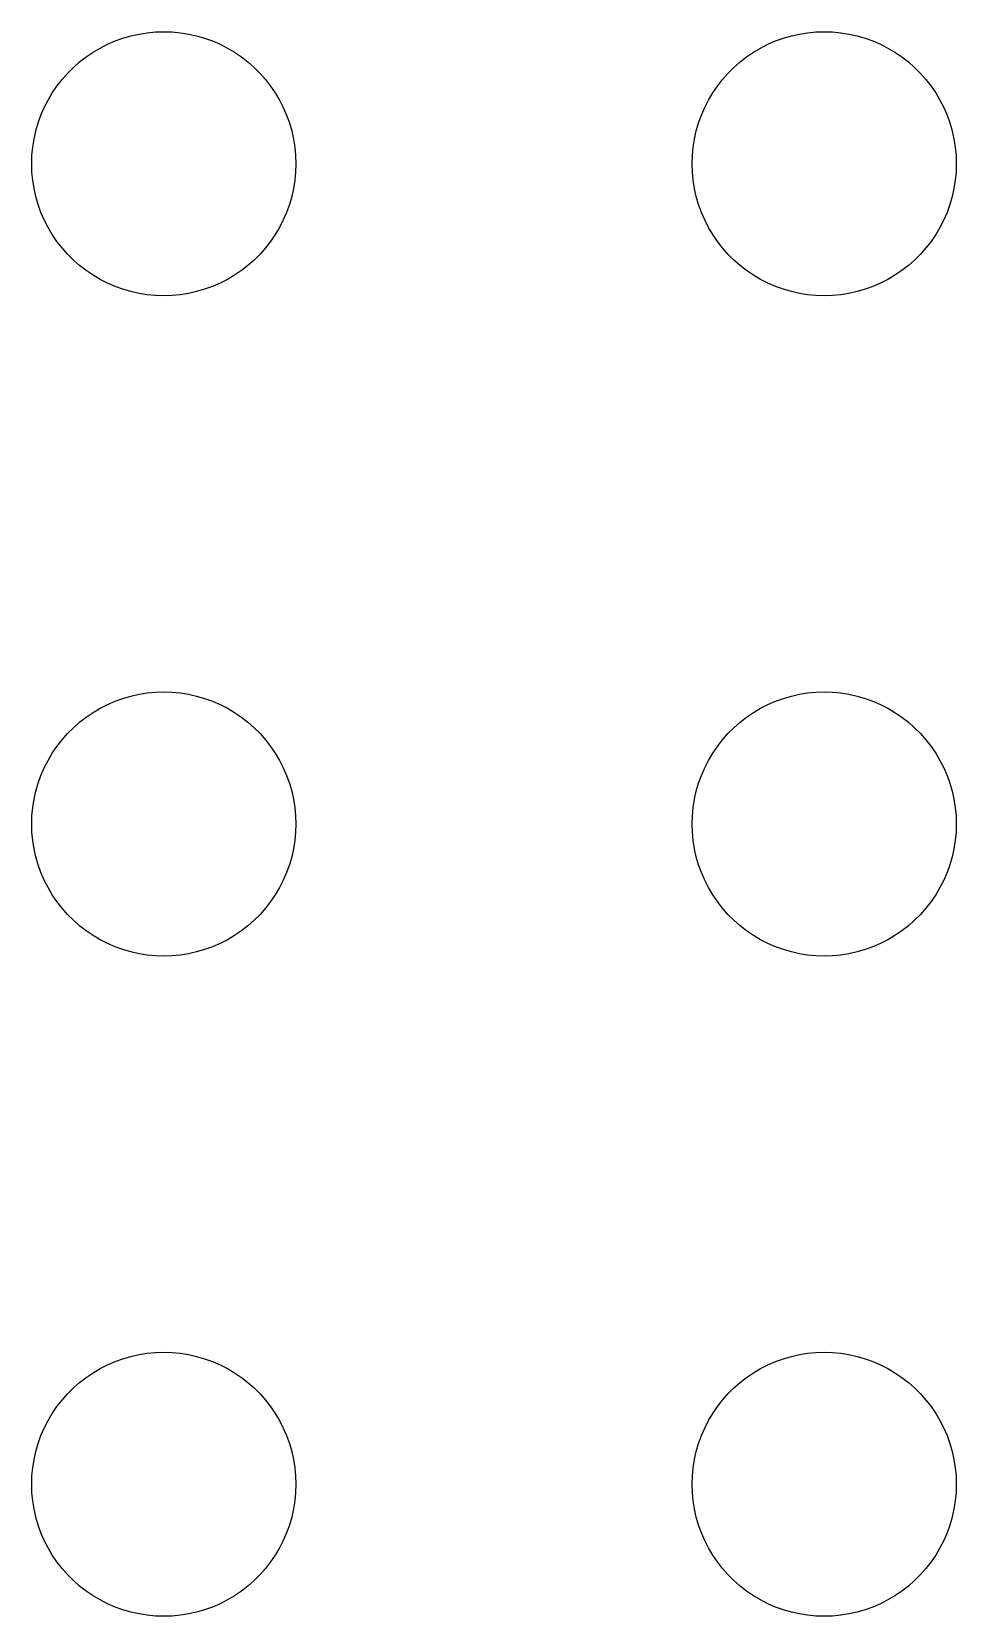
# Model space of a CAD drawing. Header units: metres. Extents: x -111 to 111, y -111 to 111.
# Drawn here: x -78 to -57, y -48 to -12 of the extents above; entities that cross this region are included whole.
import ezdxf

# ---------------------------------------------------------------- set-up
doc = ezdxf.new("R2010")
doc.units = ezdxf.units.M

msp = doc.modelspace()

# ---------------------------------------------------------------- linework, layer by layer
for p, q in [((-76.2773, -12.2855), (-76.1044, -12.2107)), ((-76.1044, -12.2107), (-75.927, -12.1468)), ((-75.927, -12.1468), (-75.7461, -12.0942)), ((-75.7461, -12.0942), (-75.5621, -12.0531)), ((-75.5621, -12.0531), (-75.376, -12.0237)), ((-75.376, -12.0237), (-75.1884, -12.0059)), ((-75.1884, -12.0059), (-75, -12)), ((-75, -12), (-74.8116, -12.0059)), ((-74.8116, -12.0059), (-74.624, -12.0237)), ((-74.624, -12.0237), (-74.4379, -12.0531)), ((-74.4379, -12.0531), (-74.2539, -12.0942)), ((-74.2539, -12.0942), (-74.073, -12.1468)), ((-74.073, -12.1468), (-73.8956, -12.2107)), ((-73.8956, -12.2107), (-73.7227, -12.2855)), ((-61.2773, -12.2855), (-61.1044, -12.2107)), ((-61.1044, -12.2107), (-60.927, -12.1468)), ((-60.927, -12.1468), (-60.7461, -12.0942)), ((-60.7461, -12.0942), (-60.5621, -12.0531)), ((-60.5621, -12.0531), (-60.376, -12.0237)), ((-60.376, -12.0237), (-60.1884, -12.0059)), ((-60.1884, -12.0059), (-60, -12)), ((-60, -12), (-59.8116, -12.0059)), ((-59.8116, -12.0059), (-59.624, -12.0237)), ((-59.624, -12.0237), (-59.4379, -12.0531)), ((-59.4379, -12.0531), (-59.2539, -12.0942)), ((-59.2539, -12.0942), (-59.0729, -12.1468)), ((-59.0729, -12.1468), (-58.8956, -12.2107)), ((-58.8956, -12.2107), (-58.7227, -12.2855)), ((-76.9123, -12.6884), (-76.7634, -12.5729)), ((-76.7634, -12.5729), (-76.6075, -12.467)), ((-76.6075, -12.467), (-76.4453, -12.3711)), ((-76.4453, -12.3711), (-76.2773, -12.2855)), ((-73.7227, -12.2855), (-73.5547, -12.3711)), ((-73.5547, -12.3711), (-73.3925, -12.467)), ((-73.3925, -12.467), (-73.2366, -12.5729)), ((-73.2366, -12.5729), (-73.0877, -12.6884)), ((-61.9123, -12.6884), (-61.7634, -12.5729)), ((-61.7634, -12.5729), (-61.6075, -12.467)), ((-61.6075, -12.467), (-61.4453, -12.3711)), ((-61.4453, -12.3711), (-61.2773, -12.2855)), ((-58.7227, -12.2855), (-58.5547, -12.3711)), ((-58.5547, -12.3711), (-58.3925, -12.467)), ((-58.3925, -12.467), (-58.2366, -12.5729)), ((-58.2366, -12.5729), (-58.0877, -12.6884)), ((-77.3115, -13.0877), (-77.1869, -12.9464)), ((-77.1869, -12.9464), (-77.0536, -12.8131)), ((-77.0536, -12.8131), (-76.9123, -12.6884)), ((-73.0877, -12.6884), (-72.9464, -12.8131)), ((-72.9464, -12.8131), (-72.8131, -12.9464)), ((-72.8131, -12.9464), (-72.6885, -13.0877)), ((-62.3115, -13.0877), (-62.1869, -12.9464)), ((-62.1869, -12.9464), (-62.0536, -12.8131)), ((-62.0536, -12.8131), (-61.9123, -12.6884)), ((-58.0877, -12.6884), (-57.9464, -12.8131)), ((-57.9464, -12.8131), (-57.8131, -12.9464)), ((-57.8131, -12.9464), (-57.6885, -13.0877)), ((-77.533, -13.3925), (-77.427, -13.2366)), ((-77.427, -13.2366), (-77.3115, -13.0877)), ((-72.6885, -13.0877), (-72.573, -13.2366)), ((-72.573, -13.2366), (-72.467, -13.3925)), ((-62.533, -13.3925), (-62.427, -13.2366)), ((-62.427, -13.2366), (-62.3115, -13.0877)), ((-57.6885, -13.0877), (-57.5729, -13.2366)), ((-57.5729, -13.2366), (-57.467, -13.3925)), ((-77.7145, -13.7227), (-77.6289, -13.5547)), ((-77.6289, -13.5547), (-77.533, -13.3925)), ((-72.467, -13.3925), (-72.3711, -13.5547)), ((-72.3711, -13.5547), (-72.2855, -13.7227)), ((-62.7145, -13.7227), (-62.6289, -13.5547)), ((-62.6289, -13.5547), (-62.533, -13.3925)), ((-57.467, -13.3925), (-57.3711, -13.5547)), ((-57.3711, -13.5547), (-57.2855, -13.7227)), ((-77.8532, -14.0729), (-77.7893, -13.8956)), ((-77.7893, -13.8956), (-77.7145, -13.7227)), ((-72.2855, -13.7227), (-72.2107, -13.8956)), ((-72.2107, -13.8956), (-72.1468, -14.0729)), ((-62.8532, -14.0729), (-62.7893, -13.8956)), ((-62.7893, -13.8956), (-62.7145, -13.7227)), ((-57.2855, -13.7227), (-57.2107, -13.8956)), ((-57.2107, -13.8956), (-57.1468, -14.0729)), ((-77.9469, -14.4379), (-77.9057, -14.2539)), ((-77.9057, -14.2539), (-77.8532, -14.0729)), ((-72.1468, -14.0729), (-72.0943, -14.2539)), ((-72.0943, -14.2539), (-72.0531, -14.4379)), ((-62.9469, -14.4379), (-62.9057, -14.2539)), ((-62.9057, -14.2539), (-62.8532, -14.0729)), ((-57.1468, -14.0729), (-57.0942, -14.2539)), ((-57.0942, -14.2539), (-57.0531, -14.4379)), ((-77.9941, -14.8116), (-77.9763, -14.624)), ((-77.9763, -14.624), (-77.9469, -14.4379)), ((-72.0531, -14.4379), (-72.0237, -14.624)), ((-72.0237, -14.624), (-72.0059, -14.8116)), ((-62.9941, -14.8116), (-62.9763, -14.624)), ((-62.9763, -14.624), (-62.9469, -14.4379)), ((-57.0531, -14.4379), (-57.0237, -14.624)), ((-57.0237, -14.624), (-57.0059, -14.8116)), ((-78, -15), (-77.9941, -14.8116)), ((-77.9941, -15.1884), (-78, -15)), ((-72.0059, -14.8116), (-72, -15)), ((-72, -15), (-72.0059, -15.1884)), ((-63, -15), (-62.9941, -14.8116)), ((-62.9941, -15.1884), (-63, -15)), ((-57.0059, -14.8116), (-57, -15)), ((-57, -15), (-57.0059, -15.1884)), ((-77.9763, -15.376), (-77.9941, -15.1884)), ((-77.9469, -15.5621), (-77.9763, -15.376)), ((-72.0237, -15.376), (-72.0531, -15.5621)), ((-72.0059, -15.1884), (-72.0237, -15.376)), ((-62.9763, -15.376), (-62.9941, -15.1884)), ((-62.9469, -15.5621), (-62.9763, -15.376)), ((-57.0237, -15.376), (-57.0531, -15.5621)), ((-57.0059, -15.1884), (-57.0237, -15.376)), ((-77.9057, -15.7461), (-77.9469, -15.5621)), ((-77.8532, -15.927), (-77.9057, -15.7461)), ((-72.0943, -15.7461), (-72.1468, -15.927)), ((-72.0531, -15.5621), (-72.0943, -15.7461)), ((-62.9057, -15.7461), (-62.9469, -15.5621)), ((-62.8532, -15.927), (-62.9057, -15.7461)), ((-57.0942, -15.7461), (-57.1468, -15.927)), ((-57.0531, -15.5621), (-57.0942, -15.7461)), ((-77.7893, -16.1044), (-77.8532, -15.927)), ((-77.7145, -16.2773), (-77.7893, -16.1044)), ((-72.2107, -16.1044), (-72.2855, -16.2773)), ((-72.1468, -15.927), (-72.2107, -16.1044)), ((-62.7893, -16.1044), (-62.8532, -15.927)), ((-62.7145, -16.2773), (-62.7893, -16.1044)), ((-57.2107, -16.1044), (-57.2855, -16.2773)), ((-57.1468, -15.927), (-57.2107, -16.1044)), ((-77.6289, -16.4453), (-77.7145, -16.2773)), ((-77.533, -16.6075), (-77.6289, -16.4453)), ((-72.3711, -16.4453), (-72.467, -16.6075)), ((-72.2855, -16.2773), (-72.3711, -16.4453)), ((-62.6289, -16.4453), (-62.7145, -16.2773)), ((-62.533, -16.6075), (-62.6289, -16.4453)), ((-57.3711, -16.4453), (-57.467, -16.6075)), ((-57.2855, -16.2773), (-57.3711, -16.4453)), ((-77.427, -16.7634), (-77.533, -16.6075)), ((-77.3115, -16.9123), (-77.427, -16.7634)), ((-77.1869, -17.0536), (-77.3115, -16.9123)), ((-72.6885, -16.9123), (-72.8131, -17.0536)), ((-72.573, -16.7634), (-72.6885, -16.9123)), ((-72.467, -16.6075), (-72.573, -16.7634)), ((-62.427, -16.7634), (-62.533, -16.6075)), ((-62.3115, -16.9123), (-62.427, -16.7634)), ((-62.1869, -17.0536), (-62.3115, -16.9123)), ((-57.6885, -16.9123), (-57.8131, -17.0536)), ((-57.5729, -16.7634), (-57.6885, -16.9123)), ((-57.467, -16.6075), (-57.5729, -16.7634)), ((-77.0536, -17.1869), (-77.1869, -17.0536)), ((-76.9123, -17.3115), (-77.0536, -17.1869)), ((-72.9464, -17.1869), (-73.0877, -17.3115)), ((-72.8131, -17.0536), (-72.9464, -17.1869)), ((-62.0536, -17.1869), (-62.1869, -17.0536)), ((-61.9123, -17.3115), (-62.0536, -17.1869)), ((-57.9464, -17.1869), (-58.0877, -17.3115)), ((-57.8131, -17.0536), (-57.9464, -17.1869)), ((-76.7634, -17.427), (-76.9123, -17.3115)), ((-76.6075, -17.533), (-76.7634, -17.427)), ((-76.4453, -17.6289), (-76.6075, -17.533)), ((-76.2773, -17.7145), (-76.4453, -17.6289)), ((-73.5547, -17.6289), (-73.7227, -17.7145)), ((-73.3925, -17.533), (-73.5547, -17.6289)), ((-73.2366, -17.427), (-73.3925, -17.533)), ((-73.0877, -17.3115), (-73.2366, -17.427)), ((-61.7634, -17.427), (-61.9123, -17.3115)), ((-61.6075, -17.533), (-61.7634, -17.427)), ((-61.4453, -17.6289), (-61.6075, -17.533)), ((-61.2773, -17.7145), (-61.4453, -17.6289)), ((-58.5547, -17.6289), (-58.7227, -17.7145)), ((-58.3925, -17.533), (-58.5547, -17.6289)), ((-58.2366, -17.427), (-58.3925, -17.533)), ((-58.0877, -17.3115), (-58.2366, -17.427)), ((-76.1044, -17.7893), (-76.2773, -17.7145)), ((-75.927, -17.8532), (-76.1044, -17.7893)), ((-75.7461, -17.9057), (-75.927, -17.8532)), ((-75.5621, -17.9469), (-75.7461, -17.9057)), ((-75.376, -17.9763), (-75.5621, -17.9469)), ((-75.1884, -17.9941), (-75.376, -17.9763)), ((-75, -18), (-75.1884, -17.9941)), ((-74.8116, -17.9941), (-75, -18)), ((-74.624, -17.9763), (-74.8116, -17.9941)), ((-74.4379, -17.9469), (-74.624, -17.9763)), ((-74.2539, -17.9057), (-74.4379, -17.9469)), ((-74.073, -17.8532), (-74.2539, -17.9057)), ((-73.8956, -17.7893), (-74.073, -17.8532)), ((-73.7227, -17.7145), (-73.8956, -17.7893)), ((-61.1044, -17.7893), (-61.2773, -17.7145)), ((-60.927, -17.8532), (-61.1044, -17.7893)), ((-60.7461, -17.9057), (-60.927, -17.8532)), ((-60.5621, -17.9469), (-60.7461, -17.9057)), ((-60.376, -17.9763), (-60.5621, -17.9469)), ((-60.1884, -17.9941), (-60.376, -17.9763)), ((-60, -18), (-60.1884, -17.9941)), ((-59.8116, -17.9941), (-60, -18)), ((-59.624, -17.9763), (-59.8116, -17.9941)), ((-59.4379, -17.9469), (-59.624, -17.9763)), ((-59.2539, -17.9057), (-59.4379, -17.9469)), ((-59.0729, -17.8532), (-59.2539, -17.9057)), ((-58.8956, -17.7893), (-59.0729, -17.8532)), ((-58.7227, -17.7145), (-58.8956, -17.7893)), ((-75.1884, -27.0059), (-75, -27)), ((-75, -27), (-74.8116, -27.0059)), ((-60.1884, -27.0059), (-60, -27)), ((-60, -27), (-59.8116, -27.0059)), ((-76.4453, -27.3711), (-76.2773, -27.2855)), ((-76.2773, -27.2855), (-76.1044, -27.2107)), ((-76.1044, -27.2107), (-75.927, -27.1468)), ((-75.927, -27.1468), (-75.7461, -27.0942)), ((-75.7461, -27.0942), (-75.5621, -27.0531)), ((-75.5621, -27.0531), (-75.376, -27.0237)), ((-75.376, -27.0237), (-75.1884, -27.0059)), ((-74.8116, -27.0059), (-74.624, -27.0237)), ((-74.624, -27.0237), (-74.4379, -27.0531)), ((-74.4379, -27.0531), (-74.2539, -27.0942)), ((-74.2539, -27.0942), (-74.073, -27.1468)), ((-74.073, -27.1468), (-73.8956, -27.2107)), ((-73.8956, -27.2107), (-73.7227, -27.2855)), ((-73.7227, -27.2855), (-73.5547, -27.3711)), ((-61.4453, -27.3711), (-61.2773, -27.2855)), ((-61.2773, -27.2855), (-61.1044, -27.2107)), ((-61.1044, -27.2107), (-60.927, -27.1468)), ((-60.927, -27.1468), (-60.7461, -27.0942)), ((-60.7461, -27.0942), (-60.5621, -27.0531)), ((-60.5621, -27.0531), (-60.376, -27.0237)), ((-60.376, -27.0237), (-60.1884, -27.0059)), ((-59.8116, -27.0059), (-59.624, -27.0237)), ((-59.624, -27.0237), (-59.4379, -27.0531)), ((-59.4379, -27.0531), (-59.2539, -27.0942)), ((-59.2539, -27.0942), (-59.0729, -27.1468)), ((-59.0729, -27.1468), (-58.8956, -27.2107)), ((-58.8956, -27.2107), (-58.7227, -27.2855)), ((-58.7227, -27.2855), (-58.5547, -27.3711)), ((-77.0536, -27.8131), (-76.9123, -27.6884)), ((-76.9123, -27.6884), (-76.7634, -27.5729)), ((-76.7634, -27.5729), (-76.6075, -27.467)), ((-76.6075, -27.467), (-76.4453, -27.3711)), ((-73.5547, -27.3711), (-73.3925, -27.467)), ((-73.3925, -27.467), (-73.2366, -27.5729)), ((-73.2366, -27.5729), (-73.0877, -27.6884)), ((-73.0877, -27.6884), (-72.9464, -27.8131)), ((-62.0536, -27.8131), (-61.9123, -27.6884)), ((-61.9123, -27.6884), (-61.7634, -27.5729)), ((-61.7634, -27.5729), (-61.6075, -27.467)), ((-61.6075, -27.467), (-61.4453, -27.3711)), ((-58.5547, -27.3711), (-58.3925, -27.467)), ((-58.3925, -27.467), (-58.2366, -27.5729)), ((-58.2366, -27.5729), (-58.0877, -27.6884)), ((-58.0877, -27.6884), (-57.9464, -27.8131)), ((-77.3115, -28.0877), (-77.1869, -27.9464)), ((-77.1869, -27.9464), (-77.0536, -27.8131)), ((-72.9464, -27.8131), (-72.8131, -27.9464)), ((-72.8131, -27.9464), (-72.6885, -28.0877)), ((-62.3115, -28.0877), (-62.1869, -27.9464)), ((-62.1869, -27.9464), (-62.0536, -27.8131)), ((-57.9464, -27.8131), (-57.8131, -27.9464)), ((-57.8131, -27.9464), (-57.6885, -28.0877)), ((-77.6289, -28.5547), (-77.533, -28.3925)), ((-77.533, -28.3925), (-77.427, -28.2366)), ((-77.427, -28.2366), (-77.3115, -28.0877)), ((-72.6885, -28.0877), (-72.573, -28.2366)), ((-72.573, -28.2366), (-72.467, -28.3925)), ((-72.467, -28.3925), (-72.3711, -28.5547)), ((-62.6289, -28.5547), (-62.533, -28.3925)), ((-62.533, -28.3925), (-62.427, -28.2366)), ((-62.427, -28.2366), (-62.3115, -28.0877)), ((-57.6885, -28.0877), (-57.5729, -28.2366)), ((-57.5729, -28.2366), (-57.467, -28.3925)), ((-57.467, -28.3925), (-57.3711, -28.5547)), ((-77.7893, -28.8956), (-77.7145, -28.7227)), ((-77.7145, -28.7227), (-77.6289, -28.5547)), ((-72.3711, -28.5547), (-72.2855, -28.7227)), ((-72.2855, -28.7227), (-72.2107, -28.8956)), ((-62.7893, -28.8956), (-62.7145, -28.7227)), ((-62.7145, -28.7227), (-62.6289, -28.5547)), ((-57.3711, -28.5547), (-57.2855, -28.7227)), ((-57.2855, -28.7227), (-57.2107, -28.8956)), ((-77.9057, -29.2539), (-77.8532, -29.0729)), ((-77.8532, -29.0729), (-77.7893, -28.8956)), ((-72.2107, -28.8956), (-72.1468, -29.0729)), ((-72.1468, -29.0729), (-72.0943, -29.2539)), ((-62.9057, -29.2539), (-62.8532, -29.0729)), ((-62.8532, -29.0729), (-62.7893, -28.8956)), ((-57.2107, -28.8956), (-57.1468, -29.0729)), ((-57.1468, -29.0729), (-57.0942, -29.2539)), ((-77.9763, -29.624), (-77.9469, -29.4379)), ((-77.9469, -29.4379), (-77.9057, -29.2539)), ((-72.0943, -29.2539), (-72.0531, -29.4379)), ((-72.0531, -29.4379), (-72.0237, -29.624)), ((-62.9763, -29.624), (-62.9469, -29.4379)), ((-62.9469, -29.4379), (-62.9057, -29.2539)), ((-57.0942, -29.2539), (-57.0531, -29.4379)), ((-57.0531, -29.4379), (-57.0237, -29.624)), ((-78, -30), (-77.9941, -29.8116)), ((-77.9941, -29.8116), (-77.9763, -29.624)), ((-72.0237, -29.624), (-72.0059, -29.8116)), ((-72.0059, -29.8116), (-72, -30)), ((-63, -30), (-62.9941, -29.8116)), ((-62.9941, -29.8116), (-62.9763, -29.624)), ((-57.0237, -29.624), (-57.0059, -29.8116)), ((-57.0059, -29.8116), (-57, -30)), ((-77.9941, -30.1884), (-78, -30)), ((-77.9763, -30.376), (-77.9941, -30.1884)), ((-72.0059, -30.1884), (-72.0237, -30.376)), ((-72, -30), (-72.0059, -30.1884)), ((-62.9941, -30.1884), (-63, -30)), ((-62.9763, -30.376), (-62.9941, -30.1884)), ((-57.0059, -30.1884), (-57.0237, -30.376)), ((-57, -30), (-57.0059, -30.1884)), ((-77.9469, -30.5621), (-77.9763, -30.376)), ((-77.9057, -30.7461), (-77.9469, -30.5621)), ((-72.0531, -30.5621), (-72.0943, -30.7461)), ((-72.0237, -30.376), (-72.0531, -30.5621)), ((-62.9469, -30.5621), (-62.9763, -30.376)), ((-62.9057, -30.7461), (-62.9469, -30.5621)), ((-57.0531, -30.5621), (-57.0942, -30.7461)), ((-57.0237, -30.376), (-57.0531, -30.5621)), ((-77.8532, -30.927), (-77.9057, -30.7461)), ((-77.7893, -31.1044), (-77.8532, -30.927)), ((-72.1468, -30.927), (-72.2107, -31.1044)), ((-72.0943, -30.7461), (-72.1468, -30.927)), ((-62.8532, -30.927), (-62.9057, -30.7461)), ((-62.7893, -31.1044), (-62.8532, -30.927)), ((-57.1468, -30.927), (-57.2107, -31.1044)), ((-57.0942, -30.7461), (-57.1468, -30.927)), ((-77.7145, -31.2773), (-77.7893, -31.1044)), ((-77.6289, -31.4453), (-77.7145, -31.2773)), ((-72.2855, -31.2773), (-72.3711, -31.4453)), ((-72.2107, -31.1044), (-72.2855, -31.2773)), ((-62.7145, -31.2773), (-62.7893, -31.1044)), ((-62.6289, -31.4453), (-62.7145, -31.2773)), ((-57.2855, -31.2773), (-57.3711, -31.4453)), ((-57.2107, -31.1044), (-57.2855, -31.2773)), ((-77.533, -31.6075), (-77.6289, -31.4453)), ((-77.427, -31.7634), (-77.533, -31.6075)), ((-72.467, -31.6075), (-72.573, -31.7634)), ((-72.3711, -31.4453), (-72.467, -31.6075)), ((-62.533, -31.6075), (-62.6289, -31.4453)), ((-62.427, -31.7634), (-62.533, -31.6075)), ((-57.467, -31.6075), (-57.5729, -31.7634)), ((-57.3711, -31.4453), (-57.467, -31.6075)), ((-77.3115, -31.9123), (-77.427, -31.7634)), ((-77.1869, -32.0536), (-77.3115, -31.9123)), ((-72.6885, -31.9123), (-72.8131, -32.0536)), ((-72.573, -31.7634), (-72.6885, -31.9123)), ((-62.3115, -31.9123), (-62.427, -31.7634)), ((-62.1869, -32.0536), (-62.3115, -31.9123)), ((-57.6885, -31.9123), (-57.8131, -32.0536)), ((-57.5729, -31.7634), (-57.6885, -31.9123)), ((-77.0536, -32.1869), (-77.1869, -32.0536)), ((-76.9123, -32.3115), (-77.0536, -32.1869)), ((-76.7634, -32.427), (-76.9123, -32.3115)), ((-73.0877, -32.3115), (-73.2366, -32.427)), ((-72.9464, -32.1869), (-73.0877, -32.3115)), ((-72.8131, -32.0536), (-72.9464, -32.1869)), ((-62.0536, -32.1869), (-62.1869, -32.0536)), ((-61.9123, -32.3115), (-62.0536, -32.1869)), ((-61.7634, -32.427), (-61.9123, -32.3115)), ((-58.0877, -32.3115), (-58.2366, -32.427)), ((-57.9464, -32.1869), (-58.0877, -32.3115)), ((-57.8131, -32.0536), (-57.9464, -32.1869)), ((-76.6075, -32.533), (-76.7634, -32.427)), ((-76.4453, -32.6289), (-76.6075, -32.533)), ((-76.2773, -32.7145), (-76.4453, -32.6289)), ((-76.1044, -32.7893), (-76.2773, -32.7145)), ((-73.7227, -32.7145), (-73.8956, -32.7893)), ((-73.5547, -32.6289), (-73.7227, -32.7145)), ((-73.3925, -32.533), (-73.5547, -32.6289)), ((-73.2366, -32.427), (-73.3925, -32.533)), ((-61.6075, -32.533), (-61.7634, -32.427)), ((-61.4453, -32.6289), (-61.6075, -32.533)), ((-61.2773, -32.7145), (-61.4453, -32.6289)), ((-61.1044, -32.7893), (-61.2773, -32.7145)), ((-58.7227, -32.7145), (-58.8956, -32.7893)), ((-58.5547, -32.6289), (-58.7227, -32.7145)), ((-58.3925, -32.533), (-58.5547, -32.6289)), ((-58.2366, -32.427), (-58.3925, -32.533)), ((-75.927, -32.8532), (-76.1044, -32.7893)), ((-75.7461, -32.9057), (-75.927, -32.8532)), ((-75.5621, -32.9469), (-75.7461, -32.9057)), ((-75.376, -32.9763), (-75.5621, -32.9469)), ((-75.1884, -32.9941), (-75.376, -32.9763)), ((-75, -33), (-75.1884, -32.9941)), ((-74.8116, -32.9941), (-75, -33)), ((-74.624, -32.9763), (-74.8116, -32.9941)), ((-74.4379, -32.9469), (-74.624, -32.9763)), ((-74.2539, -32.9057), (-74.4379, -32.9469)), ((-74.073, -32.8532), (-74.2539, -32.9057)), ((-73.8956, -32.7893), (-74.073, -32.8532)), ((-60.927, -32.8532), (-61.1044, -32.7893)), ((-60.7461, -32.9057), (-60.927, -32.8532)), ((-60.5621, -32.9469), (-60.7461, -32.9057)), ((-60.376, -32.9763), (-60.5621, -32.9469)), ((-60.1884, -32.9941), (-60.376, -32.9763)), ((-60, -33), (-60.1884, -32.9941)), ((-59.8116, -32.9941), (-60, -33)), ((-59.624, -32.9763), (-59.8116, -32.9941)), ((-59.4379, -32.9469), (-59.624, -32.9763)), ((-59.2539, -32.9057), (-59.4379, -32.9469)), ((-59.0729, -32.8532), (-59.2539, -32.9057)), ((-58.8956, -32.7893), (-59.0729, -32.8532)), ((-75.927, -42.1468), (-75.7461, -42.0942)), ((-75.7461, -42.0942), (-75.5621, -42.0531)), ((-75.5621, -42.0531), (-75.376, -42.0237)), ((-75.376, -42.0237), (-75.1884, -42.0059)), ((-75.1884, -42.0059), (-75, -42)), ((-75, -42), (-74.8116, -42.0059)), ((-74.8116, -42.0059), (-74.624, -42.0237)), ((-74.624, -42.0237), (-74.4379, -42.0531)), ((-74.4379, -42.0531), (-74.2539, -42.0942)), ((-74.2539, -42.0942), (-74.073, -42.1468)), ((-60.927, -42.1468), (-60.7461, -42.0942)), ((-60.7461, -42.0942), (-60.5621, -42.0531)), ((-60.5621, -42.0531), (-60.376, -42.0237)), ((-60.376, -42.0237), (-60.1884, -42.0059)), ((-60.1884, -42.0059), (-60, -42)), ((-60, -42), (-59.8116, -42.0059)), ((-59.8116, -42.0059), (-59.624, -42.0237)), ((-59.624, -42.0237), (-59.4379, -42.0531)), ((-59.4379, -42.0531), (-59.2539, -42.0942)), ((-59.2539, -42.0942), (-59.0729, -42.1468)), ((-76.7634, -42.5729), (-76.6075, -42.467)), ((-76.6075, -42.467), (-76.4453, -42.3711)), ((-76.4453, -42.3711), (-76.2773, -42.2855)), ((-76.2773, -42.2855), (-76.1044, -42.2107)), ((-76.1044, -42.2107), (-75.927, -42.1468)), ((-74.073, -42.1468), (-73.8956, -42.2107)), ((-73.8956, -42.2107), (-73.7227, -42.2855)), ((-73.7227, -42.2855), (-73.5547, -42.3711)), ((-73.5547, -42.3711), (-73.3925, -42.467)), ((-73.3925, -42.467), (-73.2366, -42.5729)), ((-61.7634, -42.5729), (-61.6075, -42.467)), ((-61.6075, -42.467), (-61.4453, -42.3711)), ((-61.4453, -42.3711), (-61.2773, -42.2855)), ((-61.2773, -42.2855), (-61.1044, -42.2107)), ((-61.1044, -42.2107), (-60.927, -42.1468)), ((-59.0729, -42.1468), (-58.8956, -42.2107)), ((-58.8956, -42.2107), (-58.7227, -42.2855)), ((-58.7227, -42.2855), (-58.5547, -42.3711)), ((-58.5547, -42.3711), (-58.3925, -42.467)), ((-58.3925, -42.467), (-58.2366, -42.5729)), ((-77.1869, -42.9464), (-77.0536, -42.8131)), ((-77.0536, -42.8131), (-76.9123, -42.6885)), ((-76.9123, -42.6885), (-76.7634, -42.5729)), ((-73.2366, -42.5729), (-73.0877, -42.6885)), ((-73.0877, -42.6885), (-72.9464, -42.8131)), ((-72.9464, -42.8131), (-72.8131, -42.9464)), ((-62.1869, -42.9464), (-62.0536, -42.8131)), ((-62.0536, -42.8131), (-61.9123, -42.6885)), ((-61.9123, -42.6885), (-61.7634, -42.5729)), ((-58.2366, -42.5729), (-58.0877, -42.6885)), ((-58.0877, -42.6885), (-57.9464, -42.8131)), ((-57.9464, -42.8131), (-57.8131, -42.9464)), ((-77.427, -43.2366), (-77.3115, -43.0877)), ((-77.3115, -43.0877), (-77.1869, -42.9464)), ((-72.8131, -42.9464), (-72.6885, -43.0877)), ((-72.6885, -43.0877), (-72.573, -43.2366)), ((-62.427, -43.2366), (-62.3115, -43.0877)), ((-62.3115, -43.0877), (-62.1869, -42.9464)), ((-57.8131, -42.9464), (-57.6885, -43.0877)), ((-57.6885, -43.0877), (-57.5729, -43.2366)), ((-77.7145, -43.7227), (-77.6289, -43.5547)), ((-77.6289, -43.5547), (-77.533, -43.3925)), ((-77.533, -43.3925), (-77.427, -43.2366)), ((-72.573, -43.2366), (-72.467, -43.3925)), ((-72.467, -43.3925), (-72.3711, -43.5547)), ((-72.3711, -43.5547), (-72.2855, -43.7227)), ((-62.7145, -43.7227), (-62.6289, -43.5547)), ((-62.6289, -43.5547), (-62.533, -43.3925)), ((-62.533, -43.3925), (-62.427, -43.2366)), ((-57.5729, -43.2366), (-57.467, -43.3925)), ((-57.467, -43.3925), (-57.3711, -43.5547)), ((-57.3711, -43.5547), (-57.2855, -43.7227)), ((-77.8532, -44.0729), (-77.7893, -43.8956)), ((-77.7893, -43.8956), (-77.7145, -43.7227)), ((-72.2855, -43.7227), (-72.2107, -43.8956)), ((-72.2107, -43.8956), (-72.1468, -44.0729)), ((-62.8532, -44.0729), (-62.7893, -43.8956)), ((-62.7893, -43.8956), (-62.7145, -43.7227)), ((-57.2855, -43.7227), (-57.2107, -43.8956)), ((-57.2107, -43.8956), (-57.1468, -44.0729)), ((-77.9469, -44.4379), (-77.9057, -44.2539)), ((-77.9057, -44.2539), (-77.8532, -44.0729)), ((-72.1468, -44.0729), (-72.0943, -44.2539)), ((-72.0943, -44.2539), (-72.0531, -44.4379)), ((-62.9469, -44.4379), (-62.9057, -44.2539)), ((-62.9057, -44.2539), (-62.8532, -44.0729)), ((-57.1468, -44.0729), (-57.0942, -44.2539)), ((-57.0942, -44.2539), (-57.0531, -44.4379)), ((-77.9941, -44.8116), (-77.9763, -44.624)), ((-77.9763, -44.624), (-77.9469, -44.4379)), ((-72.0531, -44.4379), (-72.0237, -44.624)), ((-72.0237, -44.624), (-72.0059, -44.8116)), ((-62.9941, -44.8116), (-62.9763, -44.624)), ((-62.9763, -44.624), (-62.9469, -44.4379)), ((-57.0531, -44.4379), (-57.0237, -44.624)), ((-57.0237, -44.624), (-57.0059, -44.8116)), ((-78, -45), (-77.9941, -44.8116)), ((-77.9941, -45.1884), (-78, -45)), ((-72.0059, -44.8116), (-72, -45)), ((-72, -45), (-72.0059, -45.1884)), ((-63, -45), (-62.9941, -44.8116)), ((-62.9941, -45.1884), (-63, -45)), ((-57.0059, -44.8116), (-57, -45)), ((-57, -45), (-57.0059, -45.1884)), ((-77.9763, -45.376), (-77.9941, -45.1884)), ((-72.0059, -45.1884), (-72.0237, -45.376)), ((-62.9763, -45.376), (-62.9941, -45.1884)), ((-57.0059, -45.1884), (-57.0237, -45.376)), ((-77.9469, -45.5621), (-77.9763, -45.376)), ((-77.9057, -45.7461), (-77.9469, -45.5621)), ((-72.0531, -45.5621), (-72.0943, -45.7461)), ((-72.0237, -45.376), (-72.0531, -45.5621)), ((-62.9469, -45.5621), (-62.9763, -45.376)), ((-62.9057, -45.7461), (-62.9469, -45.5621)), ((-57.0531, -45.5621), (-57.0942, -45.7461)), ((-57.0237, -45.376), (-57.0531, -45.5621)), ((-77.8532, -45.927), (-77.9057, -45.7461)), ((-77.7893, -46.1044), (-77.8532, -45.927)), ((-72.1468, -45.927), (-72.2107, -46.1044)), ((-72.0943, -45.7461), (-72.1468, -45.927)), ((-62.8532, -45.927), (-62.9057, -45.7461)), ((-62.7893, -46.1044), (-62.8532, -45.927)), ((-57.1468, -45.927), (-57.2107, -46.1044)), ((-57.0942, -45.7461), (-57.1468, -45.927)), ((-77.7145, -46.2773), (-77.7893, -46.1044)), ((-77.6289, -46.4453), (-77.7145, -46.2773)), ((-72.2855, -46.2773), (-72.3711, -46.4453)), ((-72.2107, -46.1044), (-72.2855, -46.2773)), ((-62.7145, -46.2773), (-62.7893, -46.1044)), ((-62.6289, -46.4453), (-62.7145, -46.2773)), ((-57.2855, -46.2773), (-57.3711, -46.4453)), ((-57.2107, -46.1044), (-57.2855, -46.2773)), ((-77.533, -46.6075), (-77.6289, -46.4453)), ((-77.427, -46.7634), (-77.533, -46.6075)), ((-77.3115, -46.9123), (-77.427, -46.7634)), ((-72.573, -46.7634), (-72.6885, -46.9123)), ((-72.467, -46.6075), (-72.573, -46.7634)), ((-72.3711, -46.4453), (-72.467, -46.6075)), ((-62.533, -46.6075), (-62.6289, -46.4453)), ((-62.427, -46.7634), (-62.533, -46.6075)), ((-62.3115, -46.9123), (-62.427, -46.7634)), ((-57.5729, -46.7634), (-57.6885, -46.9123)), ((-57.467, -46.6075), (-57.5729, -46.7634)), ((-57.3711, -46.4453), (-57.467, -46.6075)), ((-77.1869, -47.0536), (-77.3115, -46.9123)), ((-77.0536, -47.1869), (-77.1869, -47.0536)), ((-72.8131, -47.0536), (-72.9464, -47.1869)), ((-72.6885, -46.9123), (-72.8131, -47.0536)), ((-62.1869, -47.0536), (-62.3115, -46.9123)), ((-62.0536, -47.1869), (-62.1869, -47.0536)), ((-57.8131, -47.0536), (-57.9464, -47.1869)), ((-57.6885, -46.9123), (-57.8131, -47.0536)), ((-76.9123, -47.3115), (-77.0536, -47.1869)), ((-76.7634, -47.427), (-76.9123, -47.3115)), ((-76.6075, -47.533), (-76.7634, -47.427)), ((-73.2366, -47.427), (-73.3925, -47.533)), ((-73.0877, -47.3115), (-73.2366, -47.427)), ((-72.9464, -47.1869), (-73.0877, -47.3115)), ((-61.9123, -47.3115), (-62.0536, -47.1869)), ((-61.7634, -47.427), (-61.9123, -47.3115)), ((-61.6075, -47.533), (-61.7634, -47.427)), ((-58.2366, -47.427), (-58.3925, -47.533)), ((-58.0877, -47.3115), (-58.2366, -47.427)), ((-57.9464, -47.1869), (-58.0877, -47.3115)), ((-76.4453, -47.6289), (-76.6075, -47.533)), ((-76.2773, -47.7145), (-76.4453, -47.6289)), ((-76.1044, -47.7893), (-76.2773, -47.7145)), ((-75.927, -47.8532), (-76.1044, -47.7893)), ((-75.7461, -47.9057), (-75.927, -47.8532)), ((-74.073, -47.8532), (-74.2539, -47.9057)), ((-73.8956, -47.7893), (-74.073, -47.8532)), ((-73.7227, -47.7145), (-73.8956, -47.7893)), ((-73.5547, -47.6289), (-73.7227, -47.7145)), ((-73.3925, -47.533), (-73.5547, -47.6289)), ((-61.4453, -47.6289), (-61.6075, -47.533)), ((-61.2773, -47.7145), (-61.4453, -47.6289)), ((-61.1044, -47.7893), (-61.2773, -47.7145)), ((-60.927, -47.8532), (-61.1044, -47.7893)), ((-60.7461, -47.9057), (-60.927, -47.8532)), ((-59.0729, -47.8532), (-59.2539, -47.9057)), ((-58.8956, -47.7893), (-59.0729, -47.8532)), ((-58.7227, -47.7145), (-58.8956, -47.7893)), ((-58.5547, -47.6289), (-58.7227, -47.7145)), ((-58.3925, -47.533), (-58.5547, -47.6289)), ((-75.5621, -47.9469), (-75.7461, -47.9057)), ((-75.376, -47.9763), (-75.5621, -47.9469)), ((-75.1884, -47.9941), (-75.376, -47.9763)), ((-75, -48), (-75.1884, -47.9941)), ((-74.8116, -47.9941), (-75, -48)), ((-74.624, -47.9763), (-74.8116, -47.9941)), ((-74.4379, -47.9469), (-74.624, -47.9763)), ((-74.2539, -47.9057), (-74.4379, -47.9469)), ((-60.5621, -47.9469), (-60.7461, -47.9057)), ((-60.376, -47.9763), (-60.5621, -47.9469)), ((-60.1884, -47.9941), (-60.376, -47.9763)), ((-60, -48), (-60.1884, -47.9941)), ((-59.8116, -47.9941), (-60, -48)), ((-59.624, -47.9763), (-59.8116, -47.9941)), ((-59.4379, -47.9469), (-59.624, -47.9763)), ((-59.2539, -47.9057), (-59.4379, -47.9469))]:
    msp.add_line(p, q)

doc.saveas('drawing.dxf')
